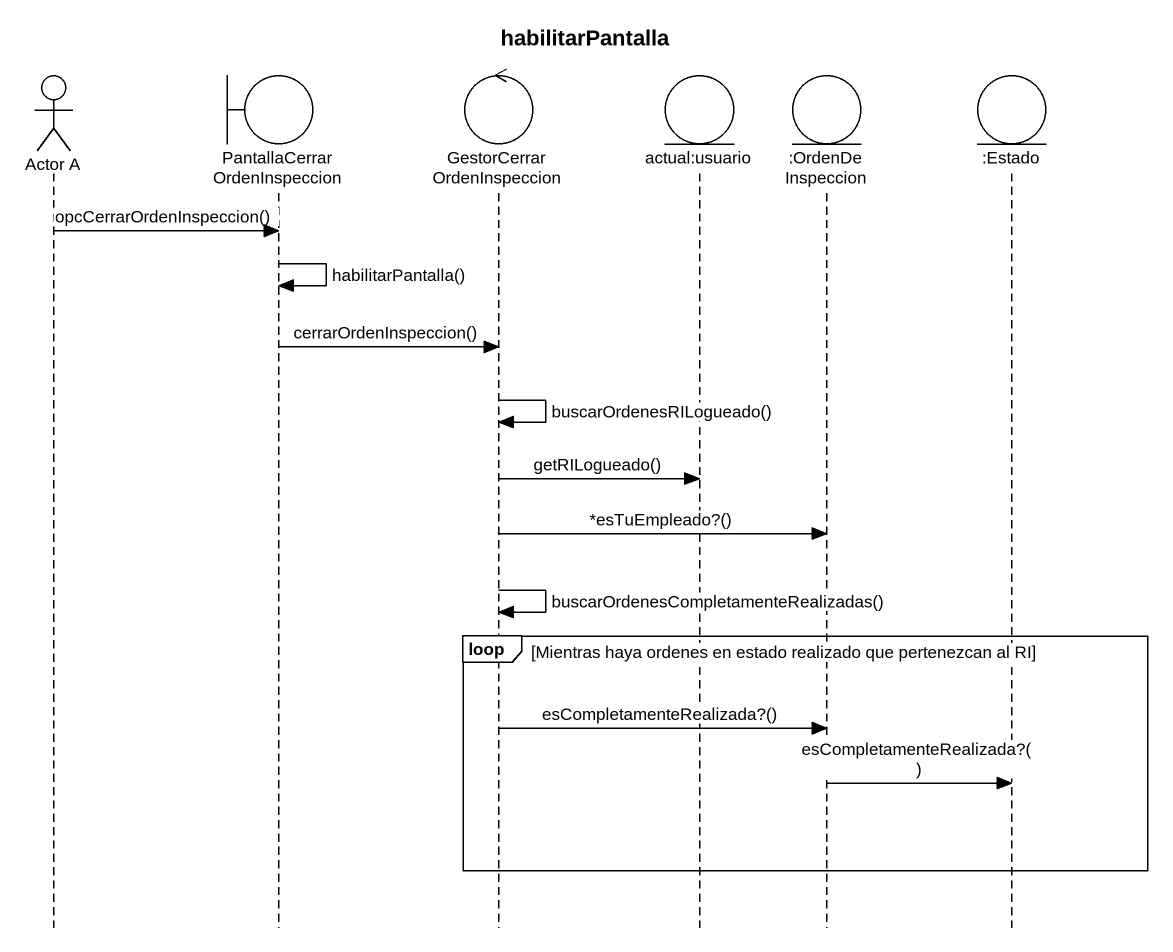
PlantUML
@startuml
title habilitarPantalla
hide footbox
actor "Actor A" as Actor_A
boundary "PantallaCerrarOrdenInspeccion" as PantallaCerrarOrdenInspeccio
control GestorCerrarOrdenInspeccion
entity "actual:usuario" as actual_usuario
entity ":OrdenDeInspeccion" as OrdenDeInspeccion
entity ":Estado" as Estado

Actor_A -> PantallaCerrarOrdenInspeccio : opcCerrarOrdenInspeccion()
PantallaCerrarOrdenInspeccio -> PantallaCerrarOrdenInspeccio : habilitarPantalla()
PantallaCerrarOrdenInspeccio -> GestorCerrarOrdenInspeccion : cerrarOrdenInspeccion()
GestorCerrarOrdenInspeccion -> GestorCerrarOrdenInspeccion : buscarOrdenesRILogueado()
GestorCerrarOrdenInspeccion -> actual_usuario : getRILogueado()
GestorCerrarOrdenInspeccion -> OrdenDeInspeccion : *esTuEmpleado?()
GestorCerrarOrdenInspeccion -> GestorCerrarOrdenInspeccion : buscarOrdenesCompletamenteRealizadas()
loop Mientras haya ordenes en estado realizado que pertenezcan al RI
  GestorCerrarOrdenInspeccion -> OrdenDeInspeccion : esCompletamenteRealizada?()
  OrdenDeInspeccion -> Estado : esCompletamenteRealizada?()
end
@enduml
